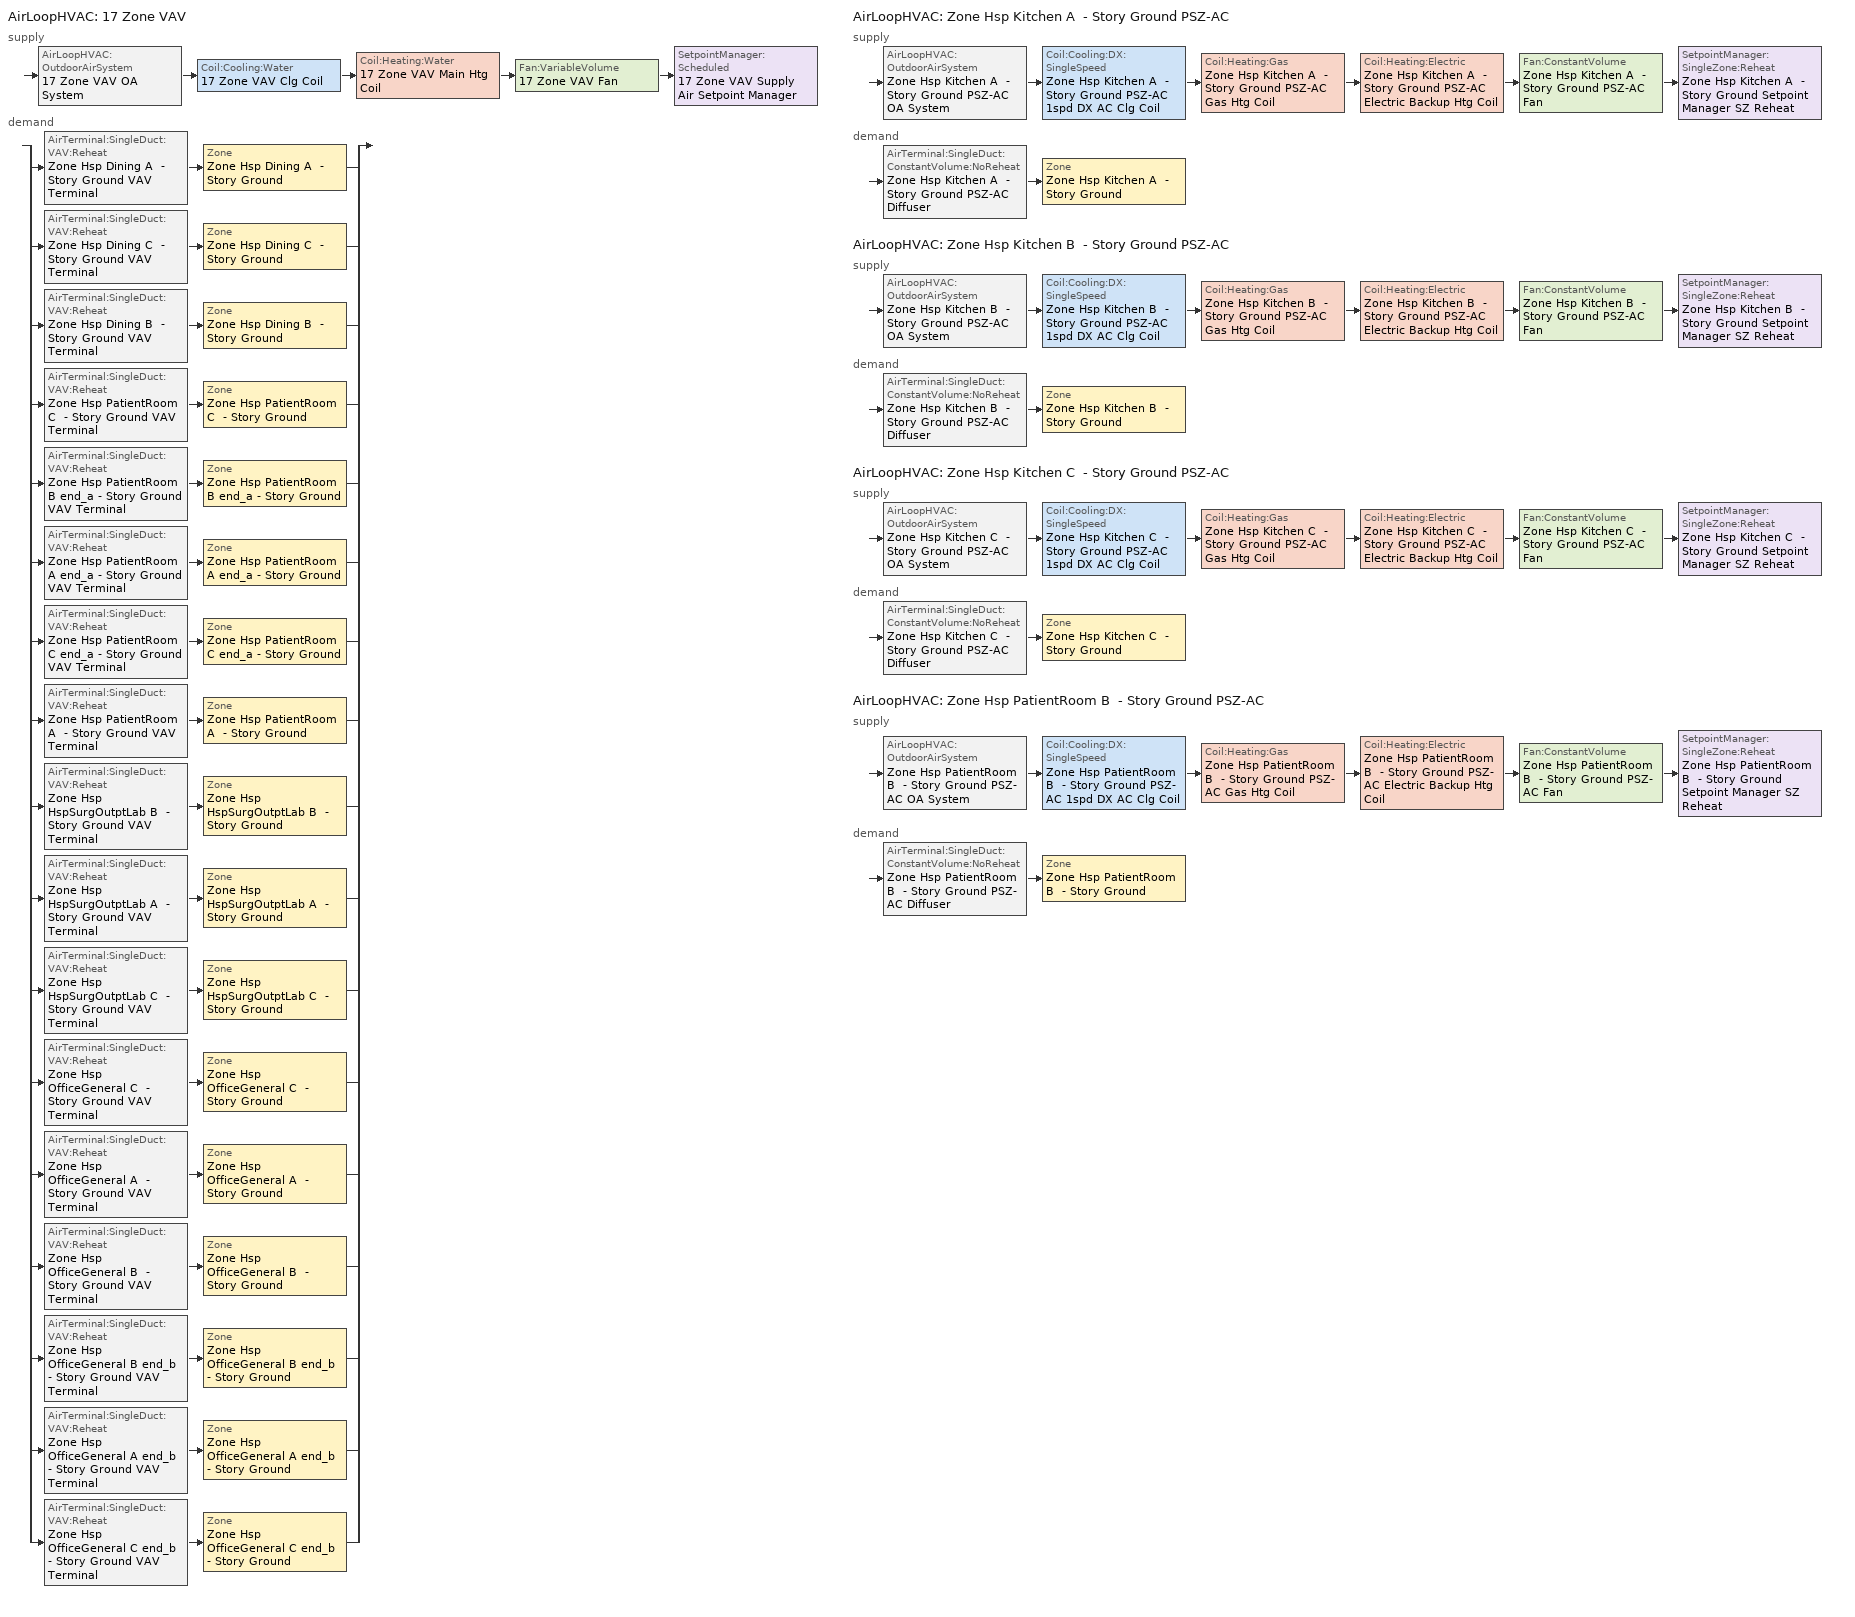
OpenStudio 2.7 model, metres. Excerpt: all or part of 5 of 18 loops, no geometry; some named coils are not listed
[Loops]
AirLoopHVAC '17 Zone VAV'
 supply: AirLoopHVAC:OutdoorAirSystem '17 Zone VAV OA System' > Coil:Cooling:Water '17 Zone VAV Clg Coil' > Coil:Heating:Water '17 Zone VAV Main Htg Coil' > Fan:VariableVolume '17 Zone VAV Fan' > SetpointManager:Scheduled '17 Zone VAV Supply Air Setpoint Manager'
 demand: split
  | AirTerminal:SingleDuct:VAV:Reheat 'Zone Hsp Dining A  - Story Ground VAV Terminal' > Zone 'Zone Hsp Dining A  - Story Ground'
  | AirTerminal:SingleDuct:VAV:Reheat 'Zone Hsp Dining C  - Story Ground VAV Terminal' > Zone 'Zone Hsp Dining C  - Story Ground'
  | AirTerminal:SingleDuct:VAV:Reheat 'Zone Hsp Dining B  - Story Ground VAV Terminal' > Zone 'Zone Hsp Dining B  - Story Ground'
  | AirTerminal:SingleDuct:VAV:Reheat 'Zone Hsp PatientRoom C  - Story Ground VAV Terminal' > Zone 'Zone Hsp PatientRoom C  - Story Ground'
  | AirTerminal:SingleDuct:VAV:Reheat 'Zone Hsp PatientRoom B end_a - Story Ground VAV Terminal' > Zone 'Zone Hsp PatientRoom B end_a - Story Ground'
  | AirTerminal:SingleDuct:VAV:Reheat 'Zone Hsp PatientRoom A end_a - Story Ground VAV Terminal' > Zone 'Zone Hsp PatientRoom A end_a - Story Ground'
  | AirTerminal:SingleDuct:VAV:Reheat 'Zone Hsp PatientRoom C end_a - Story Ground VAV Terminal' > Zone 'Zone Hsp PatientRoom C end_a - Story Ground'
  | AirTerminal:SingleDuct:VAV:Reheat 'Zone Hsp PatientRoom A  - Story Ground VAV Terminal' > Zone 'Zone Hsp PatientRoom A  - Story Ground'
  | AirTerminal:SingleDuct:VAV:Reheat 'Zone Hsp HspSurgOutptLab B  - Story Ground VAV Terminal' > Zone 'Zone Hsp HspSurgOutptLab B  - Story Ground'
  | AirTerminal:SingleDuct:VAV:Reheat 'Zone Hsp HspSurgOutptLab A  - Story Ground VAV Terminal' > Zone 'Zone Hsp HspSurgOutptLab A  - Story Ground'
  | AirTerminal:SingleDuct:VAV:Reheat 'Zone Hsp HspSurgOutptLab C  - Story Ground VAV Terminal' > Zone 'Zone Hsp HspSurgOutptLab C  - Story Ground'
  | AirTerminal:SingleDuct:VAV:Reheat 'Zone Hsp OfficeGeneral C  - Story Ground VAV Terminal' > Zone 'Zone Hsp OfficeGeneral C  - Story Ground'
  | AirTerminal:SingleDuct:VAV:Reheat 'Zone Hsp OfficeGeneral A  - Story Ground VAV Terminal' > Zone 'Zone Hsp OfficeGeneral A  - Story Ground'
  | AirTerminal:SingleDuct:VAV:Reheat 'Zone Hsp OfficeGeneral B  - Story Ground VAV Terminal' > Zone 'Zone Hsp OfficeGeneral B  - Story Ground'
  | AirTerminal:SingleDuct:VAV:Reheat 'Zone Hsp OfficeGeneral B end_b - Story Ground VAV Terminal' > Zone 'Zone Hsp OfficeGeneral B end_b - Story Ground'
  | AirTerminal:SingleDuct:VAV:Reheat 'Zone Hsp OfficeGeneral A end_b - Story Ground VAV Terminal' > Zone 'Zone Hsp OfficeGeneral A end_b - Story Ground'
  | AirTerminal:SingleDuct:VAV:Reheat 'Zone Hsp OfficeGeneral C end_b - Story Ground VAV Terminal' > Zone 'Zone Hsp OfficeGeneral C end_b - Story Ground'
AirLoopHVAC 'Zone Hsp Kitchen A  - Story Ground PSZ-AC'
 supply: AirLoopHVAC:OutdoorAirSystem 'Zone Hsp Kitchen A  - Story Ground PSZ-AC OA System' > Coil:Cooling:DX:SingleSpeed 'Zone Hsp Kitchen A  - Story Ground PSZ-AC 1spd DX AC Clg Coil' > Coil:Heating:Gas 'Zone Hsp Kitchen A  - Story Ground PSZ-AC Gas Htg Coil' > Coil:Heating:Electric 'Zone Hsp Kitchen A  - Story Ground PSZ-AC Electric Backup Htg Coil' > Fan:ConstantVolume 'Zone Hsp Kitchen A  - Story Ground PSZ-AC Fan' > SetpointManager:SingleZone:Reheat 'Zone Hsp Kitchen A  - Story Ground Setpoint Manager SZ Reheat'
 demand: AirTerminal:SingleDuct:ConstantVolume:NoReheat 'Zone Hsp Kitchen A  - Story Ground PSZ-AC Diffuser' > Zone 'Zone Hsp Kitchen A  - Story Ground'
AirLoopHVAC 'Zone Hsp Kitchen B  - Story Ground PSZ-AC'
 supply: AirLoopHVAC:OutdoorAirSystem 'Zone Hsp Kitchen B  - Story Ground PSZ-AC OA System' > Coil:Cooling:DX:SingleSpeed 'Zone Hsp Kitchen B  - Story Ground PSZ-AC 1spd DX AC Clg Coil' > Coil:Heating:Gas 'Zone Hsp Kitchen B  - Story Ground PSZ-AC Gas Htg Coil' > Coil:Heating:Electric 'Zone Hsp Kitchen B  - Story Ground PSZ-AC Electric Backup Htg Coil' > Fan:ConstantVolume 'Zone Hsp Kitchen B  - Story Ground PSZ-AC Fan' > SetpointManager:SingleZone:Reheat 'Zone Hsp Kitchen B  - Story Ground Setpoint Manager SZ Reheat'
 demand: AirTerminal:SingleDuct:ConstantVolume:NoReheat 'Zone Hsp Kitchen B  - Story Ground PSZ-AC Diffuser' > Zone 'Zone Hsp Kitchen B  - Story Ground'
AirLoopHVAC 'Zone Hsp Kitchen C  - Story Ground PSZ-AC'
 supply: AirLoopHVAC:OutdoorAirSystem 'Zone Hsp Kitchen C  - Story Ground PSZ-AC OA System' > Coil:Cooling:DX:SingleSpeed 'Zone Hsp Kitchen C  - Story Ground PSZ-AC 1spd DX AC Clg Coil' > Coil:Heating:Gas 'Zone Hsp Kitchen C  - Story Ground PSZ-AC Gas Htg Coil' > Coil:Heating:Electric 'Zone Hsp Kitchen C  - Story Ground PSZ-AC Electric Backup Htg Coil' > Fan:ConstantVolume 'Zone Hsp Kitchen C  - Story Ground PSZ-AC Fan' > SetpointManager:SingleZone:Reheat 'Zone Hsp Kitchen C  - Story Ground Setpoint Manager SZ Reheat'
 demand: AirTerminal:SingleDuct:ConstantVolume:NoReheat 'Zone Hsp Kitchen C  - Story Ground PSZ-AC Diffuser' > Zone 'Zone Hsp Kitchen C  - Story Ground'
AirLoopHVAC 'Zone Hsp PatientRoom B  - Story Ground PSZ-AC'
 supply: AirLoopHVAC:OutdoorAirSystem 'Zone Hsp PatientRoom B  - Story Ground PSZ-AC OA System' > Coil:Cooling:DX:SingleSpeed 'Zone Hsp PatientRoom B  - Story Ground PSZ-AC 1spd DX AC Clg Coil' > Coil:Heating:Gas 'Zone Hsp PatientRoom B  - Story Ground PSZ-AC Gas Htg Coil' > Coil:Heating:Electric 'Zone Hsp PatientRoom B  - Story Ground PSZ-AC Electric Backup Htg Coil' > Fan:ConstantVolume 'Zone Hsp PatientRoom B  - Story Ground PSZ-AC Fan' > SetpointManager:SingleZone:Reheat 'Zone Hsp PatientRoom B  - Story Ground Setpoint Manager SZ Reheat'
 demand: AirTerminal:SingleDuct:ConstantVolume:NoReheat 'Zone Hsp PatientRoom B  - Story Ground PSZ-AC Diffuser' > Zone 'Zone Hsp PatientRoom B  - Story Ground'
[Sizing:Zone] Zone Cooling Design Supply Air Temperature Input Method=SupplyAirTemperature; Zone Cooling Design Supply Air Temperature {C}=12.7778; Zone Cooling Design Supply Air Temperature Difference {deltaC}=11.11; Zone Heating Design Supply Air Temperature Input Method=SupplyAirTemperature; Zone Heating Design Supply Air Temperature Difference {deltaC}=11.11; Zone Cooling Design Supply Air Humidity Ratio {kg-H2O/kg-air}=0.0085; Zone Heating Design Supply Air Humidity Ratio {kg-H2O/kg-air}=0.008; Heating Design Air Flow Method=DesignDay; Account for Dedicated Outdoor Air System=No; Dedicated Outdoor Air System Control Strategy=NeutralSupplyAir; Dedicated Outdoor Air Low Setpoint Temperature for Design {C}=autosize; Dedicated Outdoor Air High Setpoint Temperature for Design {C}=autosize
Name | Zone Heating Design Supply Air Temperature {C} | Cooling Design Air Flow Method
Zone Hsp PatientRoom A end_a - Story Ground; Zone Hsp PatientRoom B end_a - Story Ground; Zone Hsp PatientRoom C end_a - Story Ground; Zone Hsp PatientRoom A  - Story Ground; Zone Hsp PatientRoom C  - Story Ground; Zone Hsp Dining A  - Story Ground; Zone Hsp Dining B  - Story Ground; Zone Hsp Dining C  - Story Ground; Zone Hsp HspSurgOutptLab A  - Story Ground; Zone Hsp HspSurgOutptLab B  - Story Ground; Zone Hsp HspSurgOutptLab C  - Story Ground; Zone Hsp OfficeGeneral A  - Story Ground; Zone Hsp OfficeGeneral B  - Story Ground; Zone Hsp OfficeGeneral C  - Story Ground; Zone Hsp OfficeGeneral A end_b - Story Ground; Zone Hsp OfficeGeneral B end_b - Story Ground; Zone Hsp OfficeGeneral C end_b - Story Ground | 40 | DesignDayWithLimit
Zone Hsp PatientRoom B  - Story Ground; Zone Hsp Kitchen A  - Story Ground; Zone Hsp Kitchen B  - Story Ground; Zone Hsp Kitchen C  - Story Ground | 50 | DesignDay
[Zone equipment]
Zone Hsp PatientRoom A end_a - Story Ground: Zone Hsp PatientRoom A end_a - Story Ground VAV Terminal
Zone Hsp PatientRoom B end_a - Story Ground: Zone Hsp PatientRoom B end_a - Story Ground VAV Terminal
Zone Hsp PatientRoom C end_a - Story Ground: Zone Hsp PatientRoom C end_a - Story Ground VAV Terminal
Zone Hsp PatientRoom A  - Story Ground: Zone Hsp PatientRoom A  - Story Ground VAV Terminal
Zone Hsp PatientRoom B  - Story Ground: Zone Hsp PatientRoom B  - Story Ground PSZ-AC Diffuser
Zone Hsp PatientRoom C  - Story Ground: Zone Hsp PatientRoom C  - Story Ground VAV Terminal
Zone Hsp Kitchen A  - Story Ground: Zone Hsp Kitchen A  - Story Ground Exhaust Fan, Zone Hsp Kitchen A  - Story Ground PSZ-AC Diffuser
Zone Hsp Kitchen B  - Story Ground: Zone Hsp Kitchen B  - Story Ground Exhaust Fan, Zone Hsp Kitchen B  - Story Ground PSZ-AC Diffuser
Zone Hsp Kitchen C  - Story Ground: Zone Hsp Kitchen C  - Story Ground Exhaust Fan, Zone Hsp Kitchen C  - Story Ground PSZ-AC Diffuser
Zone Hsp Dining A  - Story Ground: Zone Hsp Dining A  - Story Ground VAV Terminal
Zone Hsp Dining B  - Story Ground: Zone Hsp Dining B  - Story Ground VAV Terminal
Zone Hsp Dining C  - Story Ground: Zone Hsp Dining C  - Story Ground VAV Terminal
Zone Hsp HspSurgOutptLab A  - Story Ground: Zone Hsp HspSurgOutptLab A  - Story Ground VAV Terminal
Zone Hsp HspSurgOutptLab B  - Story Ground: Zone Hsp HspSurgOutptLab B  - Story Ground VAV Terminal
Zone Hsp HspSurgOutptLab C  - Story Ground: Zone Hsp HspSurgOutptLab C  - Story Ground VAV Terminal
Zone Hsp OfficeGeneral A  - Story Ground: Zone Hsp OfficeGeneral A  - Story Ground VAV Terminal
Zone Hsp OfficeGeneral B  - Story Ground: Zone Hsp OfficeGeneral B  - Story Ground VAV Terminal
Zone Hsp OfficeGeneral C  - Story Ground: Zone Hsp OfficeGeneral C  - Story Ground VAV Terminal
Zone Hsp OfficeGeneral A end_b - Story Ground: Zone Hsp OfficeGeneral A end_b - Story Ground VAV Terminal
Zone Hsp OfficeGeneral B end_b - Story Ground: Zone Hsp OfficeGeneral B end_b - Story Ground VAV Terminal
Zone Hsp OfficeGeneral C end_b - Story Ground: Zone Hsp OfficeGeneral C end_b - Story Ground VAV Terminal
[Fan:ZoneExhaust] Availability Schedule=DEER Hospital Kitchen Exhaust Fan DCV Schedule; Fan Total Efficiency=0.429; Pressure Rise {Pa}=124.544; System Availability Manager Coupling Mode=Decoupled
Name | Maximum Flow Rate {m3/s}
Zone Hsp Kitchen A  - Story Ground Exhaust Fan; Zone Hsp Kitchen C  - Story Ground Exhaust Fan | 0.047143
Zone Hsp Kitchen B  - Story Ground Exhaust Fan | 0.547229
[SetpointManager:Scheduled]
17 Zone VAV Supply Air Setpoint Manager: Control Variable=Temperature; Schedule=Supply Air Temp - 55.0F; Setpoint Node or NodeList=17 Zone VAV Supply Outlet Node
[AirLoopHVAC] Availability Schedule=Always On Discrete; Design Supply Air Flow Rate {m3/s}=AutoSize
17 Zone VAV; Zone Hsp Kitchen A  - Story Ground PSZ-AC; Zone Hsp Kitchen B  - Story Ground PSZ-AC; Zone Hsp Kitchen C  - Story Ground PSZ-AC; Zone Hsp PatientRoom B  - Story Ground PSZ-AC
[Sizing:System] Type of Load to Size On=Sensible; Design Outdoor Air Flow Rate {m3/s}=Autosize; Preheat Design Temperature {C}=7.22222; Preheat Design Humidity Ratio {kg-H2O/kg-Air}=0.008; Precool Design Temperature {C}=12.7778; Precool Design Humidity Ratio {kg-H2O/kg-Air}=0.008; Central Cooling Design Supply Air Temperature {C}=12.7778; Sizing Option=Coincident; 100% Outdoor Air in Cooling=No; 100% Outdoor Air in Heating=No; Central Cooling Design Supply Air Humidity Ratio {kg-H2O/kg-Air}=0.0085; Central Heating Design Supply Air Humidity Ratio {kg-H2O/kg-Air}=0.008; Cooling Design Air Flow Method=DesignDay; Cooling Design Air Flow Rate {m3/s}=0; Heating Design Air Flow Method=DesignDay; Heating Design Air Flow Rate {m3/s}=0; System Outdoor Air Method=ZoneSum; Zone Maximum Outdoor Air Fraction=1; Cooling Supply Air Flow Rate Per Floor Area {m3/s-m2}=0.00996765; Cooling Fraction of Autosized Cooling Supply Air Flow Rate=1; Cooling Supply Air Flow Rate Per Unit Cooling Capacity {m3/s-W}=3.94755e-05; Heating Supply Air Flow Rate Per Floor Area {m3/s-m2}=0.00996765; Heating Fraction of Autosized Heating Supply Air Flow Rate=1; Heating Fraction of Autosized Cooling Supply Air Flow Rate=1; Heating Supply Air Flow Rate Per Unit Heating Capacity {m3/s-W}=3.15882e-05; Cooling Design Capacity Method=CoolingDesignCapacity; Cooling Design Capacity {W}=autosize; Cooling Design Capacity Per Floor Area {W/m2}=234.7; Fraction of Autosized Cooling Design Capacity=1; Heating Design Capacity Method=HeatingDesignCapacity; Heating Design Capacity {W}=autosize; Heating Design Capacity Per Floor Area {W/m2}=157; Fraction of Autosized Heating Design Capacity=1; Central Cooling Capacity Control Method=OnOff
Name | Central Heating Maximum System Air Flow Ratio | Central Heating Design Supply Air Temperature {C}
17 Zone VAV | 0.3 | 12.7778
Zone Hsp Kitchen A  - Story Ground PSZ-AC; Zone Hsp Kitchen B  - Story Ground PSZ-AC; Zone Hsp Kitchen C  - Story Ground PSZ-AC; Zone Hsp PatientRoom B  - Story Ground PSZ-AC | 1 | 50
[Fan:VariableVolume]
17 Zone VAV Fan: Availability Schedule=Always On Discrete; Fan Total Efficiency=0.62; Pressure Rise {Pa}=996.356; Maximum Flow Rate {m3/s}=Autosize; Fan Power Minimum Flow Rate Input Method=Fraction; Fan Power Minimum Flow Fraction=0.25; Fan Power Minimum Air Flow Rate {m3/s}=0; Motor Efficiency=0.9; Motor In Airstream Fraction=1; Fan Power Coefficient 1=0.0407599; Fan Power Coefficient 2=0.088045; Fan Power Coefficient 3=-0.0729261; Fan Power Coefficient 4=0.94374; Fan Power Coefficient 5=0
[Controller:OutdoorAir] Maximum Outdoor Air Flow Rate {m3/s}=Autosize; Economizer Control Type=NoEconomizer; Economizer Control Action Type=ModulateFlow; Economizer Maximum Limit Dry-Bulb Temperature {C}=28; Economizer Maximum Limit Enthalpy {J/kg}=64000; Lockout Type=NoLockout; Minimum Limit Type=FixedMinimum; High Humidity Control=No; Heat Recovery Bypass Control Type=BypassWhenWithinEconomizerLimits
Name | Minimum Outdoor Air Flow Rate {m3/s} | Controller Mechanical Ventilation | Minimum Outdoor Air Schedule
17 Zone VAV OA Controller | autosize | 17 Zone VAV Vent Controller
Zone Hsp Kitchen A  - Story Ground PSZ-AC OA System Controller | 0 | Controller Mechanical Ventilation 1 | Always On Discrete
Zone Hsp Kitchen B  - Story Ground PSZ-AC OA System Controller | 0 | Controller Mechanical Ventilation 2 | Always On Discrete
Zone Hsp Kitchen C  - Story Ground PSZ-AC OA System Controller | 0 | Controller Mechanical Ventilation 3 | Always On Discrete
Zone Hsp PatientRoom B  - Story Ground PSZ-AC OA System Controller | 0 | Controller Mechanical Ventilation 4 | Always On Discrete
[Controller:MechanicalVentilation] Availability Schedule=Always On Discrete
Name | System Outdoor Air Method
17 Zone VAV Vent Controller | VentilationRateProcedure
Controller Mechanical Ventilation 1; Controller Mechanical Ventilation 2; Controller Mechanical Ventilation 3; Controller Mechanical Ventilation 4 | ZoneSum
[AirLoopHVAC:OutdoorAirSystem]
Name | Controller
17 Zone VAV OA System | 17 Zone VAV OA Controller
Zone Hsp Kitchen A  - Story Ground PSZ-AC OA System | Zone Hsp Kitchen A  - Story Ground PSZ-AC OA System Controller
Zone Hsp Kitchen B  - Story Ground PSZ-AC OA System | Zone Hsp Kitchen B  - Story Ground PSZ-AC OA System Controller
Zone Hsp Kitchen C  - Story Ground PSZ-AC OA System | Zone Hsp Kitchen C  - Story Ground PSZ-AC OA System Controller
Zone Hsp PatientRoom B  - Story Ground PSZ-AC OA System | Zone Hsp PatientRoom B  - Story Ground PSZ-AC OA System Controller
[AirTerminal:SingleDuct:VAV:Reheat] Availability Schedule=Always On Discrete; Maximum Air Flow Rate {m3/s}=AutoSize; Zone Minimum Air Flow Input Method=Constant; Fixed Minimum Air Flow Rate {m3/s}=0; Maximum Hot Water or Steam Flow Rate {m3/s}=AutoSize; Minimum Hot Water or Steam Flow Rate {m3/s}=0; Convergence Tolerance=0.001; Damper Heating Action=ReverseWithLimits; Maximum Flow per Zone Floor Area During Reheat {m3/s-m2}=AutoSize; Maximum Flow Fraction During Reheat=0.5; Maximum Reheat Air Temperature {C}=40; Control For Outdoor Air=No
Name | Constant Minimum Air Flow Fraction | Reheat Coil
Zone Hsp Dining A  - Story Ground VAV Terminal | 0.7 | Zone Hsp Dining A  - Story Ground Reheat Coil
Zone Hsp Dining C  - Story Ground VAV Terminal | 0.7 | Zone Hsp Dining C  - Story Ground Reheat Coil
Zone Hsp Dining B  - Story Ground VAV Terminal | 0.7 | Zone Hsp Dining B  - Story Ground Reheat Coil
Zone Hsp PatientRoom C  - Story Ground VAV Terminal | 0.3 | Zone Hsp PatientRoom C  - Story Ground Reheat Coil
Zone Hsp PatientRoom B end_a - Story Ground VAV Terminal | 0.3 | Zone Hsp PatientRoom B end_a - Story Ground Reheat Coil
Zone Hsp PatientRoom A end_a - Story Ground VAV Terminal | 0.3 | Zone Hsp PatientRoom A end_a - Story Ground Reheat Coil
Zone Hsp PatientRoom C end_a - Story Ground VAV Terminal | 0.3 | Zone Hsp PatientRoom C end_a - Story Ground Reheat Coil
Zone Hsp PatientRoom A  - Story Ground VAV Terminal | 0.3 | Zone Hsp PatientRoom A  - Story Ground Reheat Coil
Zone Hsp HspSurgOutptLab B  - Story Ground VAV Terminal | 0.3 | Zone Hsp HspSurgOutptLab B  - Story Ground Reheat Coil
Zone Hsp HspSurgOutptLab A  - Story Ground VAV Terminal | 0.3 | Zone Hsp HspSurgOutptLab A  - Story Ground Reheat Coil
Zone Hsp HspSurgOutptLab C  - Story Ground VAV Terminal | 0.3 | Zone Hsp HspSurgOutptLab C  - Story Ground Reheat Coil
Zone Hsp OfficeGeneral C  - Story Ground VAV Terminal | 0.3 | Zone Hsp OfficeGeneral C  - Story Ground Reheat Coil
Zone Hsp OfficeGeneral A  - Story Ground VAV Terminal | 0.3 | Zone Hsp OfficeGeneral A  - Story Ground Reheat Coil
Zone Hsp OfficeGeneral B  - Story Ground VAV Terminal | 0.3 | Zone Hsp OfficeGeneral B  - Story Ground Reheat Coil
Zone Hsp OfficeGeneral B end_b - Story Ground VAV Terminal | 0.3 | Zone Hsp OfficeGeneral B end_b - Story Ground Reheat Coil
Zone Hsp OfficeGeneral A end_b - Story Ground VAV Terminal | 0.3 | Zone Hsp OfficeGeneral A end_b - Story Ground Reheat Coil
Zone Hsp OfficeGeneral C end_b - Story Ground VAV Terminal | 0.3 | Zone Hsp OfficeGeneral C end_b - Story Ground Reheat Coil
[SetpointManager:SingleZone:Reheat] Minimum Supply Air Temperature {C}=12.7778; Maximum Supply Air Temperature {C}=50
Name | Control Zone | Setpoint Node or NodeList
Zone Hsp Kitchen A  - Story Ground Setpoint Manager SZ Reheat | Zone Hsp Kitchen A  - Story Ground | Zone Hsp Kitchen A  - Story Ground PSZ-AC Supply Outlet Node
Zone Hsp Kitchen B  - Story Ground Setpoint Manager SZ Reheat | Zone Hsp Kitchen B  - Story Ground | Zone Hsp Kitchen B  - Story Ground PSZ-AC Supply Outlet Node
Zone Hsp Kitchen C  - Story Ground Setpoint Manager SZ Reheat | Zone Hsp Kitchen C  - Story Ground | Zone Hsp Kitchen C  - Story Ground PSZ-AC Supply Outlet Node
Zone Hsp PatientRoom B  - Story Ground Setpoint Manager SZ Reheat | Zone Hsp PatientRoom B  - Story Ground | Zone Hsp PatientRoom B  - Story Ground PSZ-AC Supply Outlet Node
[Fan:ConstantVolume] Availability Schedule=Always On Discrete; Fan Total Efficiency=0.54; Pressure Rise {Pa}=622.722; Maximum Flow Rate {m3/s}=AutoSize; Motor Efficiency=0.9; Motor In Airstream Fraction=1
Zone Hsp Kitchen A  - Story Ground PSZ-AC Fan; Zone Hsp Kitchen B  - Story Ground PSZ-AC Fan; Zone Hsp Kitchen C  - Story Ground PSZ-AC Fan; Zone Hsp PatientRoom B  - Story Ground PSZ-AC Fan
[Coil:Heating:Gas] Availability Schedule=Always On Discrete; Gas Burner Efficiency=0.8; Nominal Capacity {W}=AutoSize; Parasitic Electric Load {W}=0; Parasitic Gas Load {W}=0
Zone Hsp Kitchen A  - Story Ground PSZ-AC Gas Htg Coil; Zone Hsp Kitchen B  - Story Ground PSZ-AC Gas Htg Coil; Zone Hsp Kitchen C  - Story Ground PSZ-AC Gas Htg Coil; Zone Hsp PatientRoom B  - Story Ground PSZ-AC Gas Htg Coil
[Coil:Heating:Electric] Availability Schedule=Always On Discrete; Efficiency=1
Zone Hsp Kitchen A  - Story Ground PSZ-AC Electric Backup Htg Coil; Zone Hsp Kitchen B  - Story Ground PSZ-AC Electric Backup Htg Coil; Zone Hsp Kitchen C  - Story Ground PSZ-AC Electric Backup Htg Coil; Zone Hsp PatientRoom B  - Story Ground PSZ-AC Electric Backup Htg Coil
[Coil:Cooling:DX:SingleSpeed] Availability Schedule=Always On Discrete; Rated Total Cooling Capacity {W}=autosize; Rated Sensible Heat Ratio=autosize; Rated COP {W/W}=3; Rated Air Flow Rate {m3/s}=autosize; Rated Evaporator Fan Power Per Volume Flow Rate {W/(m3/s)}=773.3; Condenser Type=AirCooled; Evaporative Condenser Effectiveness=0; Evaporative Condenser Air Flow Rate {m3/s}=Autosize; Evaporative Condenser Pump Rated Power Consumption {W}=Autosize; Crankcase Heater Capacity {W}=0; Maximum Outdoor Dry-Bulb Temperature for Crankcase Heater Operation {C}=0; Basin Heater Capacity {W/K}=0; Basin Heater Setpoint Temperature {C}=10
Name | Total Cooling Capacity Function of Temperature Curve | Total Cooling Capacity Function of Flow Fraction Curve | Energy Input Ratio Function of Temperature Curve | Energy Input Ratio Function of Flow Fraction Curve | Part Load Fraction Correlation Curve
Zone Hsp Kitchen A  - Story Ground PSZ-AC 1spd DX AC Clg Coil | Curve Biquadratic 5 | Curve Quadratic 5 | Curve Biquadratic 6 | Curve Quadratic 6 | Curve Quadratic 7
Zone Hsp Kitchen B  - Story Ground PSZ-AC 1spd DX AC Clg Coil | Curve Biquadratic 9 | Curve Quadratic 11 | Curve Biquadratic 10 | Curve Quadratic 12 | Curve Quadratic 13
Zone Hsp Kitchen C  - Story Ground PSZ-AC 1spd DX AC Clg Coil | Curve Biquadratic 13 | Curve Quadratic 17 | Curve Biquadratic 14 | Curve Quadratic 18 | Curve Quadratic 19
Zone Hsp PatientRoom B  - Story Ground PSZ-AC 1spd DX AC Clg Coil | Curve Biquadratic 17 | Curve Quadratic 23 | Curve Biquadratic 18 | Curve Quadratic 24 | Curve Quadratic 25
[AirTerminal:SingleDuct:ConstantVolume:NoReheat] Availability Schedule=Always On Discrete; Maximum Air Flow Rate {m3/s}=AutoSize
Zone Hsp Kitchen A  - Story Ground PSZ-AC Diffuser; Zone Hsp Kitchen B  - Story Ground PSZ-AC Diffuser; Zone Hsp Kitchen C  - Story Ground PSZ-AC Diffuser; Zone Hsp PatientRoom B  - Story Ground PSZ-AC Diffuser
[Schedule:Ruleset]
Name | Default Day Schedule | Summer Design Day Schedule | Winter Design Day Schedule
DEER Hospital Kitchen Exhaust Fan DCV Schedule | DEER Hospital Kitchen Exhaust Fan DCV Schedule Default | DEER Hospital Kitchen Exhaust Fan DCV Schedule Summer Design Day | DEER Hospital Kitchen Exhaust Fan DCV Schedule Winter Design Day
Supply Air Temp - 55.0F | Supply Air Temp - 55.0F Default
[Schedule:Day]
DEER Hospital Kitchen Exhaust Fan DCV Schedule Default; DEER Hospital Kitchen Exhaust Fan DCV Schedule Winter Design Day; DEER Hospital Kitchen Exhaust Fan DCV Schedule Summer Design Day: 8, 0, 0.83, 11, 0, 0.9, 13, 0, 0.83, 17, 0, 0.9, 24, 0, 0.83
Supply Air Temp - 55.0F Default: 24, 0, 12.7778
[Schedule:Constant]
Always On Discrete: Value=1
[Curve:Biquadratic] Minimum Value of x=-100; Maximum Value of x=100; Minimum Value of y=-100; Maximum Value of y=100
Name | Coefficient1 Constant | Coefficient2 x | Coefficient3 x**2 | Coefficient4 y | Coefficient5 y**2 | Coefficient6 x*y
Curve Biquadratic 5; Curve Biquadratic 9; Curve Biquadratic 13; Curve Biquadratic 17 | 0.971212 | -0.0152755 | 0.00144345 | -0.00039321 | -6.8364e-06 | -0.000290596
Curve Biquadratic 6; Curve Biquadratic 10; Curve Biquadratic 14; Curve Biquadratic 18 | 0.286871 | 0.0239022 | -0.000810648 | 0.0134585 | 0.000338936 | -0.000487004
[Curve:Quadratic]
Name | Coefficient1 Constant | Coefficient2 x | Coefficient3 x**2 | Minimum Value of x | Maximum Value of x | Minimum Curve Output | Maximum Curve Output
Curve Quadratic 5; Curve Quadratic 6; Curve Quadratic 11; Curve Quadratic 12; Curve Quadratic 17; Curve Quadratic 18; Curve Quadratic 23; Curve Quadratic 24 | 1 | 0 | 0 | -100 | 100
Curve Quadratic 7; Curve Quadratic 13; Curve Quadratic 19; Curve Quadratic 25 | 0.909496 | 0.0986477 | -0.00819488 | 0 | 1 | 0.7 | 1
